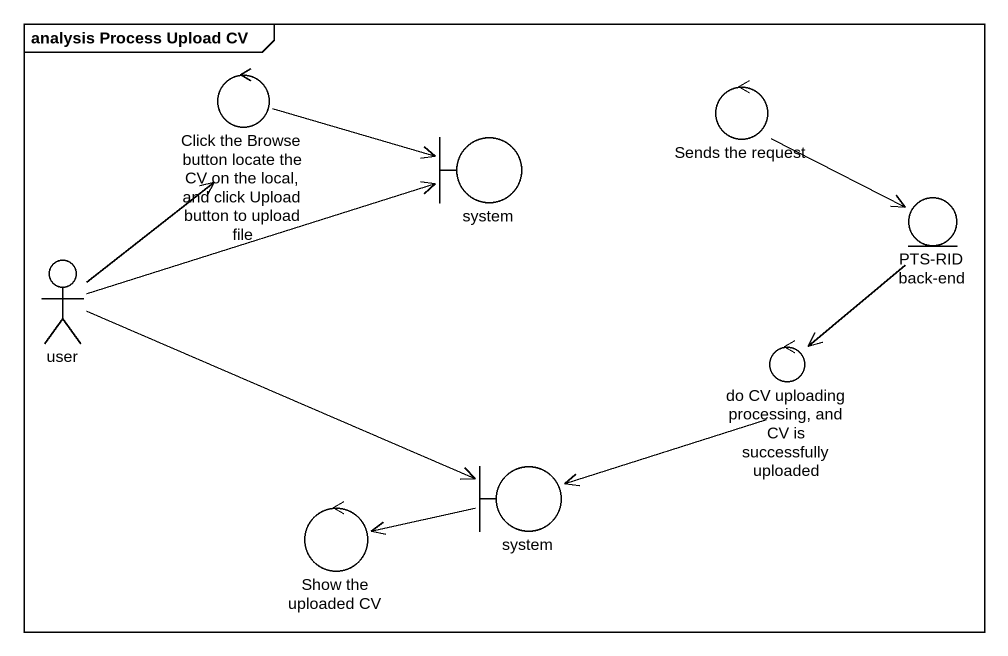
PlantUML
@startuml
mainframe analysis Process Upload CV
control "Click the Browse button locate the CV on the local, and click Upload button to upload file" as Click_the_Browse_button
control "Sends the request" as Sends_the_request
boundary system
entity "PTS-RID back-end" as PTS_RID_back_end
actor user
control "do CV uploading processing, and CV is successfully uploaded" as do_CV_uploading_processing
boundary "system" as system_2
control "Show the uploaded CV" as Show_the_uploaded_CV
Click_the_Browse_button -right-> system
Sends_the_request --> PTS_RID_back_end
PTS_RID_back_end --> do_CV_uploading_processing
user -up-> Click_the_Browse_button
user -right-> system
user -right-> system_2
do_CV_uploading_processing -left-> system_2
system_2 -left-> Show_the_uploaded_CV
@enduml
